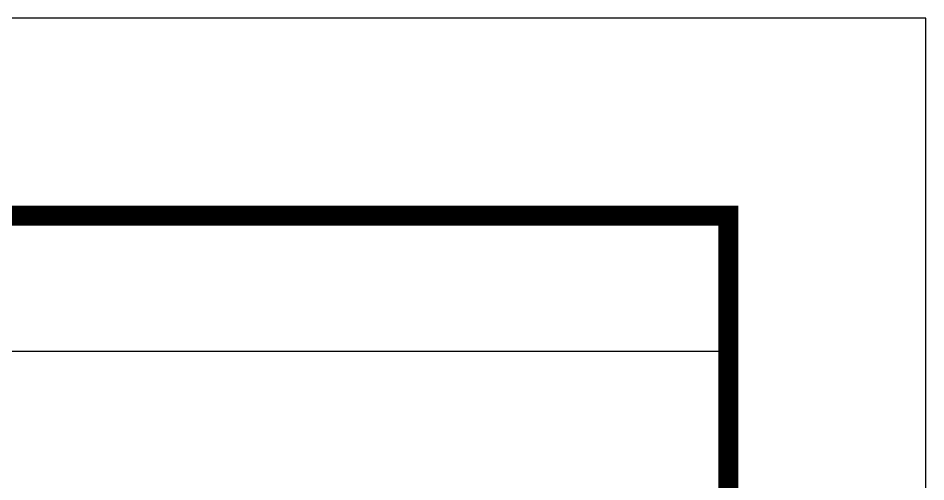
# Model space of a CAD drawing. Extents: x -266287 to 275962, y -324567 to 363765.
# Drawn here: x -161013 to -158715, y 160336 to 161509 of the extents above; entities that cross this region are included whole.
import ezdxf

# ---------------------------------------------------------------- set-up
doc = ezdxf.new("R2010")
doc.units = 0
doc.header["$LTSCALE"] = 1000
doc.layers.add('0-TK', color=4, linetype='CONTINUOUS')
doc.layers.add('PUB_TITLE', color=4, linetype='CONTINUOUS')

msp = doc.modelspace()

# ---------------------------------------------------------------- linework, layer by layer
at = {"layer": '0-TK'}
msp.add_line((-161319.93203, 160666.36047), (-159215.20461, 160666.36047), dxfattribs=at)
at = {"layer": 'PUB_TITLE'}
msp.add_lwpolyline([(-195865.20461, 140509.34124), (-158715.20461, 140509.34124), (-158715.20461, 161509.34124), (-195865.20461, 161509.34124)], close=True, dxfattribs=at)
msp.add_lwpolyline([(-195865.20461, 140509.34124), (-158715.20461, 140509.34124), (-158715.20461, 161509.34124), (-195865.20461, 161509.34124)], close=True, dxfattribs=at)
at = {"layer": 'PUB_TITLE', "const_width": 50}
msp.add_lwpolyline([(-194615.20461, 141009.34124), (-159215.20461, 141009.34124), (-159215.20461, 161009.34124), (-194615.20461, 161009.34124)], close=True, dxfattribs=at)
msp.add_lwpolyline([(-194615.20461, 141009.34124), (-159215.20461, 141009.34124), (-159215.20461, 161009.34124), (-194615.20461, 161009.34124)], close=True, dxfattribs=at)

doc.saveas('drawing.dxf')
